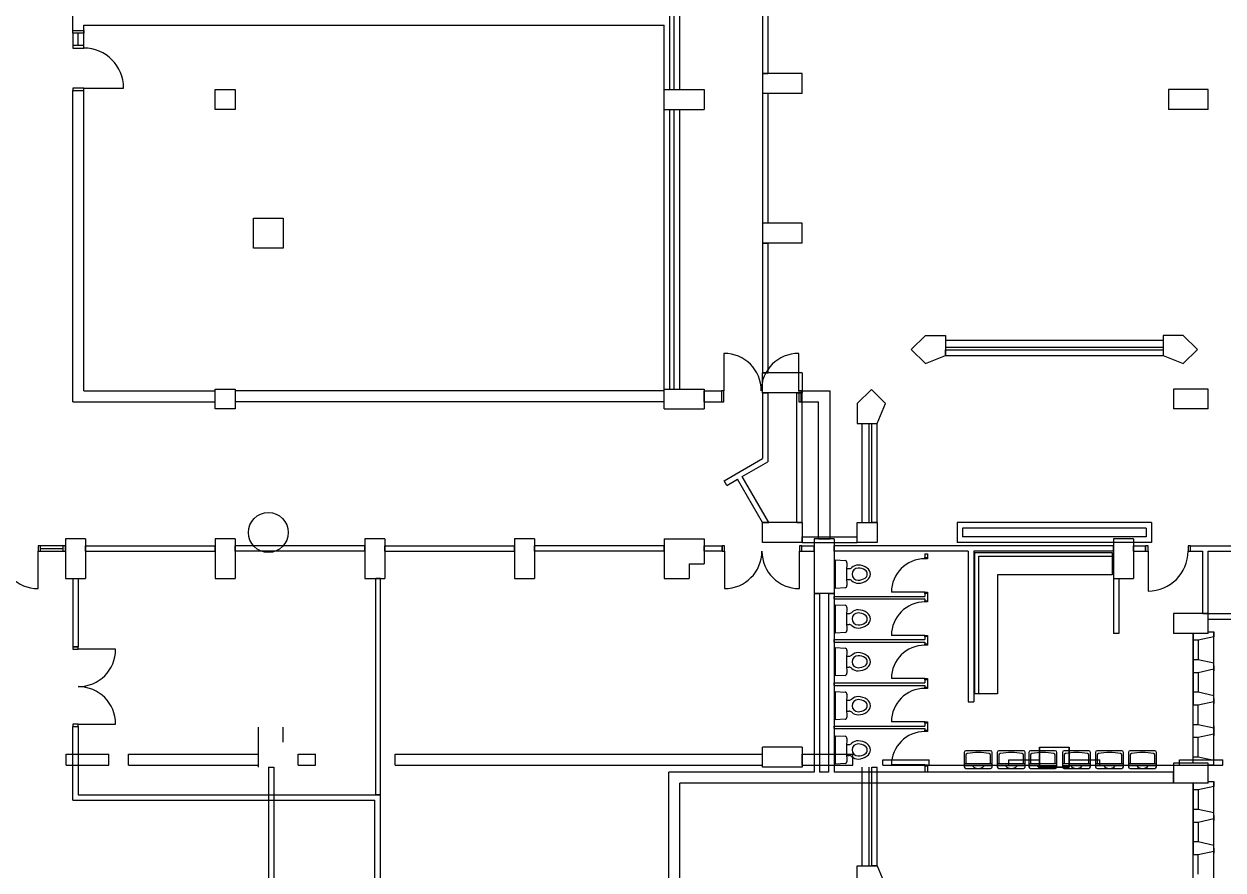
# Model space of a CAD drawing. Header units: millimetres. Extents: x -68315 to 81584, y -44830 to 67795.
# Drawn here: x 788 to 24815, y 4206 to 21162 of the extents above; entities that cross this region are included whole.
import ezdxf

# ---------------------------------------------------------------- set-up
doc = ezdxf.new("R2010")
doc.units = ezdxf.units.MM
for name, color, linetype in [('BRICK_WALLS_P4', 1, 'Continuous'), ('COLUMNS_P5', 5, 'Continuous'), ('DOORS_P2', 8, 'Continuous'), ('SANITARY_P1', 4, 'Continuous'), ('WINDOWS_P2', 4, 'Continuous')]:
    doc.layers.add(name, color=color, linetype=linetype)

msp = doc.modelspace()

# ---------------------------------------------------------------- linework, layer by layer
at = {"layer": 'BRICK_WALLS_P4', "linetype": 'Continuous'}
for p, q in [((1764.4, 21028), (1764.4, 28685.5)), ((13729.4, 19845.5), (13729.4, 25445.5)), ((13819.4, 19845.5), (13819.4, 25445.5)), ((13929.4, 19845.5), (13929.4, 25445.5)), ((15584.7, 22770.2), (15584.7, 20170.2)), ((15694.7, 22770.2), (15694.7, 20170.2)), ((1764.4, 21028), (1984.4, 21028)), ((1984.4, 21138), (13619.4, 21138)), ((1984.4, 21028), (1984.4, 21138)), ((13619.4, 19845.5), (13619.4, 21138)), ((15584.7, 20170.2), (15694.7, 20170.2)), ((1764.4, 13590.5), (1764.4, 19828)), ((1764.4, 19828), (1984.4, 19828)), ((1984.4, 13810.5), (1984.4, 19828)), ((13619.4, 19845.5), (13729.4, 19845.5)), ((13819.4, 19845.5), (13929.4, 19845.5)), ((15694.7, 19770.2), (15584.7, 19770.2)), ((15584.7, 19770.2), (15584.7, 17170.2)), ((15694.7, 19770.2), (15694.7, 17170.2)), ((13619.4, 13845.5), (13619.4, 19445.5)), ((13619.4, 19445.5), (13729.4, 19445.5)), ((13729.4, 13845.5), (13729.4, 19445.5)), ((13819.4, 13845.5), (13819.4, 19445.5)), ((13819.4, 19445.5), (13929.4, 19445.5)), ((13929.4, 13845.5), (13929.4, 19445.5)), ((15694.7, 17170.2), (15584.7, 17170.2)), ((15584.7, 16770.2), (15694.7, 16770.2)), ((15584.7, 16770.2), (15584.7, 14170.2)), ((15694.7, 16770.2), (15694.7, 14170.2)), ((19251.8, 14520.2), (19251.8, 14630.2)), ((19251.8, 14630.2), (23617.5, 14630.2)), ((19251.8, 14520.2), (23617.5, 14520.2)), ((23617.5, 14630.2), (23617.5, 14520.2)), ((15584.7, 14170.2), (15694.7, 14170.2)), ((1984.4, 13810.5), (4619.4, 13810.5)), ((13619.4, 13810.5), (5019.4, 13810.5)), ((13619.4, 13845.5), (13729.4, 13845.5)), ((13619.4, 13590.5), (13619.4, 13810.5)), ((13819.4, 13845.5), (13929.4, 13845.5)), ((14419.4, 13810.5), (14762.7, 13810.5)), ((14419.4, 13590.5), (14419.4, 13810.5)), ((14762.7, 13810.5), (14762.7, 13590.5)), ((15584.7, 13770.2), (15694.7, 13770.2)), ((15584.7, 13770.2), (15584.7, 12451.9)), ((15694.7, 13770.2), (15694.7, 12388.4)), ((16274.7, 13770.2), (16384.7, 13770.2)), ((16274.7, 11170.2), (16274.7, 13770.2)), ((16362.7, 13810.5), (16939.4, 13810.5)), ((16362.7, 13810.5), (16362.7, 13590.5)), ((16384.7, 11170.2), (16384.7, 13770.2)), ((16939.4, 10845.5), (16939.4, 13810.5)), ((1764.4, 13590.5), (4619.4, 13590.5)), ((13619.4, 13590.5), (5019.4, 13590.5)), ((14419.4, 13590.5), (14762.7, 13590.5)), ((16362.7, 13590.5), (16709.4, 13590.5)), ((16709.4, 10845.5), (16709.4, 13590.5)), ((17774.7, 11170.2), (17774.7, 13153.1)), ((17774.7, 13153.1), (17884.7, 13153.1)), ((17884.7, 11170.2), (17884.7, 13153.1)), ((14815.7, 12008), (15584.7, 12451.9)), ((15179.9, 12091.2), (15694.7, 12388.4)), ((14870.7, 11912.7), (15084.7, 12036.2)), ((15584.7, 11170.2), (15084.7, 12036.2)), ((15712.4, 11170.2), (15179.9, 12091.2)), ((14870.7, 11912.7), (14815.7, 12008)), ((15584.7, 11170.2), (15712.4, 11170.2)), ((16274.7, 11170.2), (16384.7, 11170.2)), ((17884.7, 11170.2), (17774.7, 11170.2)), ((23384.7, 11170.2), (19484.7, 11170.2)), ((19484.7, 11170.2), (19484.7, 10770.2)), ((19594.7, 11060.2), (19594.7, 10880.2)), ((23274.7, 11060.2), (19594.7, 11060.2)), ((23274.7, 11060.2), (23274.7, 10880.2)), ((23384.7, 11170.2), (23384.7, 10770.2)), ((16384.7, 10770.2), (16384.7, 10880.2)), ((16384.7, 10880.2), (17484.7, 10880.2)), ((16709.4, 10845.5), (16939.4, 10845.5)), ((17484.7, 10770.2), (17484.7, 10880.2)), ((23274.7, 10880.2), (19594.7, 10880.2)), ((2019.4, 10705.5), (4619.4, 10705.5)), ((2019.4, 10595.5), (2019.4, 10705.5)), ((2019.4, 10595.5), (4619.4, 10595.5)), ((4619.4, 10595.5), (4619.4, 10705.5)), ((7619.4, 10705.5), (5019.4, 10705.5)), ((5019.4, 10595.5), (5019.4, 10705.5)), ((7619.4, 10595.5), (5019.4, 10595.5)), ((7619.4, 10595.5), (7619.4, 10705.5)), ((8019.4, 10705.5), (10619.4, 10705.5)), ((8019.4, 10595.5), (8019.4, 10705.5)), ((8019.4, 10595.5), (10619.4, 10595.5)), ((10619.4, 10595.5), (10619.4, 10705.5)), ((13619.4, 10705.5), (11019.4, 10705.5)), ((11019.4, 10595.5), (11019.4, 10705.5)), ((13619.4, 10595.5), (11019.4, 10595.5)), ((13619.4, 10595.5), (13619.4, 10705.5)), ((14419.4, 10705.5), (14775.2, 10705.5)), ((14419.4, 10595.5), (14419.4, 10705.5)), ((14775.2, 10595.5), (14419.4, 10595.5)), ((14775.2, 10595.5), (14775.2, 10705.5)), ((16375.2, 10705.5), (16619.4, 10705.5)), ((16375.2, 10595.5), (16375.2, 10705.5)), ((16375.2, 10595.5), (16619.4, 10595.5)), ((16384.7, 10770.2), (17484.7, 10770.2)), ((16619.4, 10595.5), (16619.4, 10705.5)), ((22619.4, 10705.5), (17019.4, 10705.5)), ((17019.4, 10595.5), (17019.4, 10705.5)), ((19709.4, 10595.5), (17019.4, 10595.5)), ((23384.7, 10770.2), (19484.7, 10770.2)), ((19709.4, 10595.5), (19709.4, 7574.9)), ((19819.4, 10595.5), (19819.4, 7574.9)), ((22619.4, 10595.5), (19819.4, 10595.5)), ((22619.4, 10595.5), (22619.4, 10705.5)), ((23019.4, 10705.5), (23264.4, 10705.5)), ((23019.4, 10595.5), (23019.4, 10705.5)), ((23019.4, 10595.5), (23264.4, 10595.5)), ((23264.4, 10595.5), (23264.4, 10705.5)), ((24164.4, 10705.5), (25619.4, 10705.5)), ((24164.4, 10595.5), (24164.4, 10705.5)), ((24164.4, 10595.5), (24409.4, 10595.5)), ((24409.4, 9345.5), (24409.4, 10595.5)), ((24519.4, 10595.5), (25619.4, 10595.5)), ((24519.4, 9235.5), (24519.4, 10595.5)), ((18839.7, 10540.5), (18839.7, 10468.5)), ((18839.7, 10540.5), (18889.7, 10540.5)), ((18839.7, 10468.5), (18889.7, 10468.5)), ((18889.7, 10540.5), (18889.7, 10468.5)), ((1764.4, 10045.5), (1764.4, 8680.5)), ((1764.4, 10045.5), (1874.4, 10045.5)), ((1874.4, 10045.5), (1874.4, 8680.5)), ((7839.4, 5715.5), (7839.4, 10045.5)), ((7929.4, 10045.5), (7839.4, 10045.5)), ((7929.4, 5715.5), (7929.4, 10045.5)), ((22619.4, 10045.5), (22619.4, 8945.5)), ((22619.4, 10045.5), (22729.4, 10045.5)), ((22729.4, 10045.5), (22729.4, 8945.5)), ((16619.4, 9745.5), (16619.4, 6165.5)), ((16619.4, 9745.5), (16729.4, 9745.5)), ((16729.4, 9745.5), (16729.4, 6165.5)), ((16909.4, 9745.5), (16909.4, 6165.5)), ((16909.4, 9745.5), (17019.4, 9745.5)), ((17019.4, 9745.5), (17019.4, 6165.5)), ((17019.4, 9638.4), (17019.4, 9688.4)), ((17019.4, 9688.4), (18839.7, 9688.4)), ((17019.4, 9638.4), (18839.7, 9638.4)), ((18839.7, 9748.5), (18839.7, 9688.4)), ((18889.7, 9748.5), (18839.7, 9748.5)), ((18839.7, 9748.5), (18839.7, 9688.4)), ((18839.7, 9638.4), (18839.7, 9602.8)), ((18889.7, 9748.5), (18889.7, 9602.8)), ((18889.7, 9748.5), (18889.7, 9638.4)), ((18839.7, 9602.8), (18889.7, 9602.8)), ((24409.4, 9345.5), (25719.4, 9345.5)), ((24519.4, 9235.5), (25719.4, 9235.5)), ((22729.4, 8945.5), (22619.4, 8945.5)), ((1764.4, 8680.5), (1874.4, 8680.5)), ((17019.4, 8772.7), (17019.4, 8822.7)), ((17019.4, 8822.7), (18839.7, 8822.7)), ((17019.4, 8772.7), (18839.7, 8772.7)), ((18839.7, 8882.8), (18839.7, 8822.7)), ((18889.7, 8882.8), (18839.7, 8882.8)), ((18839.7, 8882.8), (18839.7, 8822.7)), ((18839.7, 8772.7), (18839.7, 8737.2)), ((18839.7, 8737.2), (18889.7, 8737.2)), ((18889.7, 8882.8), (18889.7, 8737.2)), ((18889.7, 8882.8), (18889.7, 8772.7)), ((17019.4, 7907), (17019.4, 7957)), ((17019.4, 7957), (18839.7, 7957)), ((18839.7, 8017.2), (18839.7, 7957)), ((18839.7, 8017.2), (18839.7, 7957)), ((18889.7, 8017.2), (18839.7, 8017.2)), ((18889.7, 8017.2), (18889.7, 7871.5)), ((18889.7, 8017.2), (18889.7, 7907)), ((17019.4, 7907), (18839.7, 7907)), ((18839.7, 7907), (18839.7, 7871.5)), ((18839.7, 7871.5), (18889.7, 7871.5)), ((19709.4, 7574.9), (19819.4, 7574.9)), ((1764.4, 7080.5), (1874.4, 7080.5)), ((1764.4, 5605.5), (1764.4, 7080.5)), ((1874.4, 7080.5), (1874.4, 5715.5)), ((17019.4, 7091.3), (18839.7, 7091.3)), ((17019.4, 7041.3), (17019.4, 7091.3)), ((17019.4, 7041.3), (18839.7, 7041.3)), ((18839.7, 7151.5), (18839.7, 7091.3)), ((18889.7, 7151.5), (18839.7, 7151.5)), ((18839.7, 7151.5), (18839.7, 7091.3)), ((18839.7, 7041.3), (18839.7, 7005.8)), ((18839.7, 7005.8), (18889.7, 7005.8)), ((18889.7, 7151.5), (18889.7, 7005.8)), ((18889.7, 7151.5), (18889.7, 7041.3)), ((1634.7, 6305.2), (1634.7, 6525.2)), ((1634.7, 6525.2), (2484.7, 6525.2)), ((2484.7, 6305.2), (2484.7, 6525.2)), ((2884.7, 6305.2), (2884.7, 6525.2)), ((2884.7, 6525.2), (5484.7, 6525.2)), ((5484.7, 6305.2), (5484.7, 6525.2)), ((6284.7, 6305.2), (6284.7, 6525.2)), ((6284.7, 6525.2), (6628, 6525.2)), ((6628, 6305.2), (6628, 6525.2)), ((8228, 6305.2), (8228, 6525.2)), ((8228, 6525.2), (15584.7, 6525.2)), ((15584.7, 6305.2), (15584.7, 6525.2)), ((16384.7, 6305.2), (16384.7, 6525.2)), ((16384.7, 6525.2), (17398.9, 6525.2)), ((17398.9, 6305.2), (17398.9, 6525.2)), ((1634.7, 6305.2), (2484.7, 6305.2)), ((2884.7, 6305.2), (5484.7, 6305.2)), ((5684.7, 6270.2), (5794.7, 6270.2)), ((5684.7, 6270.2), (5684.7, 670.2)), ((5794.7, 6270.2), (5794.7, 670.2)), ((6284.7, 6305.2), (6628, 6305.2)), ((8228, 6305.2), (15584.7, 6305.2)), ((16384.7, 6305.2), (17398.9, 6305.2)), ((17774.7, 4287.4), (17774.7, 6270.2)), ((17774.7, 6270.2), (17884.7, 6270.2)), ((17884.7, 4287.4), (17884.7, 6270.2)), ((17998.9, 6305.2), (17998.9, 6415.2)), ((17998.9, 6415.2), (18923.3, 6415.2)), ((17998.9, 6305.2), (18923.3, 6305.2)), ((18889.7, 6285.8), (18839.7, 6285.8)), ((18839.7, 6285.8), (18839.7, 6165.5)), ((18839.7, 6285.8), (18839.7, 6225.7)), ((18889.7, 6285.8), (18889.7, 6175.7)), ((18889.7, 6285.8), (18889.7, 6165.5)), ((18923.3, 6305.2), (18923.3, 6415.2)), ((18923.3, 6305.2), (20523.3, 6305.2)), ((20523.3, 6305.2), (20523.3, 6415.2)), ((20523.3, 6415.2), (21134.7, 6415.2)), ((20523.3, 6305.2), (21134.7, 6305.2)), ((21134.7, 6305.2), (21134.7, 6415.2)), ((21734.7, 6305.2), (21734.7, 6415.2)), ((21734.7, 6415.2), (22346, 6415.2)), ((21734.7, 6305.2), (22346, 6305.2)), ((22346, 6305.2), (22346, 6415.2)), ((22346, 6305.2), (23946, 6305.2)), ((23946, 6305.2), (23946, 6415.2)), ((23946, 6415.2), (24810.6, 6415.2)), ((23946, 6305.2), (24810.6, 6305.2)), ((24810.6, 6305.2), (24810.6, 6415.2)), ((13709.4, 3895.5), (13709.4, 6165.5)), ((16619.4, 6165.5), (13709.4, 6165.5)), ((16909.4, 6165.5), (16729.4, 6165.5)), ((23819.4, 6165.5), (17019.4, 6165.5)), ((18889.7, 6165.5), (18839.7, 6165.5)), ((23819.4, 5945.5), (23819.4, 6165.5)), ((13929.4, 3785.5), (13929.4, 5945.5)), ((23819.4, 5945.5), (13929.4, 5945.5)), ((1764.4, 5605.5), (7819.4, 5605.5)), ((1874.4, 5715.5), (7929.4, 5715.5)), ((7819.4, 4005.5), (7819.4, 5605.5)), ((7929.4, 5715.5), (7839.4, 5715.5)), ((7929.4, 3895.5), (7929.4, 5715.5)), ((17884.7, 4287.4), (17774.7, 4287.4))]:
    msp.add_line(p, q, dxfattribs=at)
at = {"layer": 'COLUMNS_P5', "linetype": 'Continuous'}
for p, q in [((15584.7, 20170.2), (15584.7, 19770.2)), ((16384.7, 20170.2), (15584.7, 20170.2)), ((16384.7, 19770.2), (16384.7, 20170.2)), ((13619.4, 19845.5), (14419.4, 19845.5)), ((13619.4, 19445.5), (13619.4, 19845.5)), ((14419.4, 19845.5), (14419.4, 19445.5)), ((16384.7, 19770.2), (15584.7, 19770.2)), ((23719.4, 19845.5), (23719.4, 19445.5)), ((24519.4, 19845.5), (23719.4, 19845.5)), ((24519.4, 19445.5), (24519.4, 19845.5)), ((13619.4, 19445.5), (14419.4, 19445.5)), ((24519.4, 19445.5), (23719.4, 19445.5)), ((16384.7, 17170.2), (15584.7, 17170.2)), ((15584.7, 17170.2), (15584.7, 16770.2)), ((16384.7, 16770.2), (16384.7, 17170.2)), ((16384.7, 16770.2), (15584.7, 16770.2)), ((18851.8, 14920.2), (18569, 14637.4)), ((18851.8, 14920.2), (19251.8, 14920.2)), ((19251.8, 14920.2), (19251.8, 14520.2)), ((23617.5, 14920.2), (23617.5, 14520.2)), ((24017.5, 14920.2), (23617.5, 14920.2)), ((24017.5, 14920.2), (24300.4, 14637.4)), ((23617.5, 14820.2), (19251.8, 14820.2)), ((23617.5, 14680.2), (19251.8, 14680.2)), ((18569, 14637.4), (18851.8, 14354.5)), ((18851.8, 14354.5), (19251.8, 14520.2)), ((23617.5, 14520.2), (24017.5, 14354.5)), ((24300.4, 14637.4), (24017.5, 14354.5)), ((15584.7, 13770.2), (15584.7, 14170.2)), ((16384.7, 14170.2), (15584.7, 14170.2)), ((16384.7, 14170.2), (16384.7, 13770.2)), ((13619.4, 13445.5), (13619.4, 13845.5)), ((13619.4, 13845.5), (14419.4, 13845.5)), ((14419.4, 13845.5), (14419.4, 13445.5)), ((16384.7, 13770.2), (15584.7, 13770.2)), ((17484.7, 13553.1), (17767.5, 13835.9)), ((17767.5, 13835.9), (18050.4, 13553.1)), ((23819.4, 13845.5), (23819.4, 13445.5)), ((24519.4, 13845.5), (23819.4, 13845.5)), ((24519.4, 13445.5), (24519.4, 13845.5)), ((17484.7, 13553.1), (17484.7, 13153.1)), ((17884.7, 13153.1), (18050.4, 13553.1)), ((13619.4, 13445.5), (14419.4, 13445.5)), ((24519.4, 13445.5), (23819.4, 13445.5)), ((17484.7, 13153.1), (17884.7, 13153.1)), ((17584.7, 11170.2), (17584.7, 13153.1)), ((17724.7, 11170.2), (17724.7, 13153.1)), ((15584.7, 10770.2), (15584.7, 11170.2)), ((16384.7, 11170.2), (15584.7, 11170.2)), ((16384.7, 11170.2), (16384.7, 10770.2)), ((2019.4, 10845.5), (1619.4, 10845.5)), ((1619.4, 10845.5), (1619.4, 10045.5)), ((2019.4, 10845.5), (2019.4, 10045.5)), ((5019.4, 10845.5), (4619.4, 10845.5)), ((4619.4, 10845.5), (4619.4, 10045.5)), ((5019.4, 10845.5), (5019.4, 10045.5)), ((8019.4, 10845.5), (7619.4, 10845.5)), ((7619.4, 10845.5), (7619.4, 10045.5)), ((8019.4, 10845.5), (8019.4, 10045.5)), ((11019.4, 10845.5), (10619.4, 10845.5)), ((10619.4, 10845.5), (10619.4, 10045.5)), ((11019.4, 10845.5), (11019.4, 10045.5)), ((13619.4, 10845.5), (14419.4, 10845.5)), ((13619.4, 10845.5), (13619.4, 10045.5)), ((14419.4, 10845.5), (14419.4, 10345.5)), ((16619.4, 10845.5), (16619.4, 9745.5)), ((17019.4, 10845.5), (16619.4, 10845.5)), ((17019.4, 10845.5), (17019.4, 9745.5)), ((22619.4, 10845.5), (22619.4, 10045.5)), ((23019.4, 10845.5), (22619.4, 10845.5)), ((23019.4, 10845.5), (23019.4, 10045.5)), ((16384.7, 10770.2), (15584.7, 10770.2)), ((14119.4, 10345.5), (14419.4, 10345.5)), ((14119.4, 10345.5), (14119.4, 10045.5)), ((1619.4, 10045.5), (2019.4, 10045.5)), ((4619.4, 10045.5), (5019.4, 10045.5)), ((7619.4, 10045.5), (8019.4, 10045.5)), ((10619.4, 10045.5), (11019.4, 10045.5)), ((13619.4, 10045.5), (14119.4, 10045.5)), ((22619.4, 10045.5), (23019.4, 10045.5)), ((17019.4, 9745.5), (16619.4, 9745.5)), ((23819.4, 9345.5), (23819.4, 8945.5)), ((24519.4, 9345.5), (23819.4, 9345.5)), ((24519.4, 8945.5), (24519.4, 9345.5)), ((24519.4, 8945.5), (23819.4, 8945.5)), ((5484.7, 6270.2), (5484.7, 7070.2)), ((5984.7, 6770.2), (5984.7, 7070.2)), ((16384.7, 6670.2), (15584.7, 6670.2)), ((15584.7, 6270.2), (15584.7, 6670.2)), ((16384.7, 6670.2), (16384.7, 6270.2)), ((21134.7, 6670.2), (21734.7, 6670.2)), ((21134.7, 6670.2), (21134.7, 6270.2)), ((21734.7, 6270.2), (21734.7, 6670.2)), ((16384.7, 6270.2), (15584.7, 6270.2)), ((17584.7, 4287.4), (17584.7, 6270.2)), ((17724.7, 4287.4), (17724.7, 6270.2)), ((21134.7, 6270.2), (21734.7, 6270.2)), ((24519.4, 6345.5), (23819.4, 6345.5)), ((23819.4, 6345.5), (23819.4, 5945.5)), ((24519.4, 5945.5), (24519.4, 6345.5)), ((24519.4, 5945.5), (23819.4, 5945.5)), ((17484.7, 3887.4), (17484.7, 4287.4)), ((17484.7, 4287.4), (17884.7, 4287.4)), ((17884.7, 4287.4), (18050.4, 3887.4))]:
    msp.add_line(p, q, dxfattribs=at)
for points in [[(5019.4, 19445.5), (4619.4, 19445.5), (4619.4, 19845.5), (5019.4, 19845.5), (5019.4, 19445.5)], [(5984.7, 16670.2), (5384.7, 16670.2), (5384.7, 17270.2), (5984.7, 17270.2), (5984.7, 16670.2)], [(5019.4, 13445.5), (4619.4, 13445.5), (4619.4, 13845.5), (5019.4, 13845.5), (5019.4, 13445.5)], [(17484.7, 11170.2), (17884.7, 11170.2), (17884.7, 10770.2), (17484.7, 10770.2), (17484.7, 11170.2)], [(21734.7, 6270.2), (21134.7, 6270.2), (21134.7, 6670.2), (21734.7, 6670.2), (21734.7, 6270.2)]]:
    msp.add_lwpolyline(points, dxfattribs=at)
msp.add_circle((5684.7, 10970.2), 400, dxfattribs=at)
at = {"layer": 'DOORS_P2', "linetype": 'Continuous'}
for p, q in [((1984.4, 20978), (1764.4, 20978)), ((1764.4, 20978), (1764.4, 20728)), ((1874.4, 20728), (1874.4, 20978)), ((1984.4, 20728), (1984.4, 21028)), ((1984.4, 19878), (2784.4, 19878)), ((14812.7, 14560.5), (14812.7, 13810.5)), ((16312.7, 13810.5), (16312.7, 14560.5)), ((1069.4, 9845.5), (1069.4, 10595.5)), ((1119.4, 10650.5), (1569.4, 10650.5)), ((1569.4, 10705.5), (1569.4, 10595.5)), ((14825.2, 10595.5), (14825.2, 9845.5)), ((16325.2, 9845.5), (16325.2, 10595.5)), ((23314.4, 10595.5), (23314.4, 9795.5)), ((18839.7, 9773.5), (18169.7, 9773.5)), ((18839.7, 8907.8), (18169.7, 8907.8)), ((2624.4, 8630.5), (1874.4, 8630.5)), ((18839.7, 8042.2), (18169.7, 8042.2)), ((1874.4, 7130.5), (2624.4, 7130.5)), ((18839.7, 7176.5), (18169.7, 7176.5)), ((18839.7, 6310.8), (18169.7, 6310.8))]:
    msp.add_line(p, q, dxfattribs=at)
for points in [[(1764.4, 20978), (1764.4, 21028), (1984.4, 21028), (1984.4, 20978)], [(1984.4, 20678), (1984.4, 20728), (1764.4, 20728), (1764.4, 20678), (1984.4, 20678)], [(1984.4, 19828), (1984.4, 19878), (1764.4, 19878), (1764.4, 19828), (1984.4, 19828)], [(14762.7, 13810.5), (14762.7, 13590.5), (14812.7, 13590.5), (14812.7, 13810.5), (14762.7, 13810.5)], [(16312.7, 13810.5), (16312.7, 13590.5), (16362.7, 13590.5), (16362.7, 13810.5), (16312.7, 13810.5)], [(1119.4, 10595.5), (1119.4, 10705.5), (1069.4, 10705.5), (1069.4, 10595.5), (1119.4, 10595.5)], [(1119.4, 10595.5), (1619.4, 10595.5), (1619.4, 10705.5), (1119.4, 10705.5)], [(14825.2, 10595.5), (14825.2, 10705.5), (14775.2, 10705.5), (14775.2, 10595.5), (14825.2, 10595.5)], [(16375.2, 10595.5), (16375.2, 10705.5), (16325.2, 10705.5), (16325.2, 10595.5), (16375.2, 10595.5)], [(23264.4, 10595.5), (23314.4, 10595.5), (23314.4, 10705.5), (23264.4, 10705.5), (23264.4, 10595.5)], [(24114.4, 10595.5), (24164.4, 10595.5), (24164.4, 10705.5), (24114.4, 10705.5), (24114.4, 10595.5)], [(18839.7, 10468.5), (18889.7, 10468.5), (18889.7, 10443.5), (18839.7, 10443.5), (18839.7, 10468.5)], [(18839.7, 9773.5), (18889.7, 9773.5), (18889.7, 9748.5), (18839.7, 9748.5), (18839.7, 9773.5)], [(18839.7, 9602.8), (18889.7, 9602.8), (18889.7, 9577.8), (18839.7, 9577.8), (18839.7, 9602.8)], [(18839.7, 8907.8), (18889.7, 8907.8), (18889.7, 8882.8), (18839.7, 8882.8), (18839.7, 8907.8)], [(1874.4, 8680.5), (1764.4, 8680.5), (1764.4, 8630.5), (1874.4, 8630.5), (1874.4, 8680.5)], [(18839.7, 8737.2), (18889.7, 8737.2), (18889.7, 8712.2), (18839.7, 8712.2), (18839.7, 8737.2)], [(18839.7, 8042.2), (18889.7, 8042.2), (18889.7, 8017.2), (18839.7, 8017.2), (18839.7, 8042.2)], [(18839.7, 7871.5), (18889.7, 7871.5), (18889.7, 7846.5), (18839.7, 7846.5), (18839.7, 7871.5)], [(1874.4, 7130.5), (1764.4, 7130.5), (1764.4, 7080.5), (1874.4, 7080.5), (1874.4, 7130.5)], [(18839.7, 7176.5), (18889.7, 7176.5), (18889.7, 7151.5), (18839.7, 7151.5), (18839.7, 7176.5)], [(18839.7, 7005.8), (18889.7, 7005.8), (18889.7, 6980.8), (18839.7, 6980.8), (18839.7, 7005.8)], [(18839.7, 6310.8), (18889.7, 6310.8), (18889.7, 6285.8), (18839.7, 6285.8), (18839.7, 6310.8)]]:
    msp.add_lwpolyline(points, dxfattribs=at)
for centre, radius, start, end in [((1984.4, 19878), 800, 0, 90), ((14812.7, 13810.5), 750, 0, 90), ((16312.7, 13810.5), 750, 90, 180), ((1069.4, 10595.5), 750, 180, 270), ((14825.2, 10595.5), 750, 270, 0), ((16325.2, 10595.5), 750, 180, 270), ((23314.4, 10595.5), 800, 270, 0), ((18839.7, 9773.5), 670, 90, 180), ((18839.7, 8907.8), 670, 90, 180), ((18839.7, 8042.2), 670, 90, 180), ((1874.4, 8630.5), 750, 270, 0), ((1874.4, 7130.5), 750, 0, 90), ((18839.7, 7176.5), 670, 90, 180), ((18839.7, 6310.8), 670, 90, 180)]:
    msp.add_arc(centre, radius, start, end, dxfattribs=at)
at = {"layer": 'SANITARY_P1', "linetype": 'Continuous'}
for p, q in [((17047.6, 10420.5), (17241.1, 10408.1)), ((17270.1, 10245.5), (17321, 10245.5)), ((17270.1, 10025.5), (17321, 10025.5)), ((17047.6, 9523.1), (17241.1, 9510.7)), ((17270.1, 9348.1), (17321, 9348.1)), ((17270.1, 9128.1), (17321, 9128.1)), ((17047.6, 8664.7), (17241.1, 8652.3)), ((17270.1, 8489.7), (17321, 8489.7)), ((17270.1, 8269.7), (17321, 8269.7)), ((17047.6, 7784), (17241.1, 7771.7)), ((17270.1, 7609), (17321, 7609)), ((17270.1, 7389), (17321, 7389)), ((17047.6, 6897.8), (17241.1, 6885.4)), ((17270.1, 6722.8), (17321, 6722.8)), ((17270.1, 6502.8), (17321, 6502.8)), ((19630.4, 6562.5), (19630.4, 6275)), ((20157.4, 6595.4), (19663.3, 6595.4)), ((19663.3, 6509.2), (19663.3, 6340.9)), ((20157.4, 6340.9), (20157.4, 6509.2)), ((20190.4, 6275), (20190.4, 6562.5)), ((20291.7, 6562.5), (20291.7, 6275)), ((20818.7, 6595.4), (20324.6, 6595.4)), ((20324.6, 6509.2), (20324.6, 6340.9)), ((20818.7, 6340.9), (20818.7, 6509.2)), ((20851.7, 6275), (20851.7, 6562.5)), ((20925.4, 6562.5), (20925.4, 6275)), ((21452.5, 6595.4), (20958.3, 6595.4)), ((20958.3, 6509.2), (20958.3, 6340.9)), ((21452.5, 6340.9), (21452.5, 6509.2)), ((21485.4, 6275), (21485.4, 6562.5)), ((21598.5, 6562.5), (21598.5, 6275)), ((22125.6, 6595.4), (21631.4, 6595.4)), ((21631.4, 6509.2), (21631.4, 6340.9)), ((22125.6, 6340.9), (22125.6, 6509.2)), ((22158.5, 6275), (22158.5, 6562.5)), ((22259.8, 6562.5), (22259.8, 6275)), ((22786.8, 6595.4), (22292.7, 6595.4)), ((22292.7, 6509.2), (22292.7, 6340.9)), ((22786.8, 6340.9), (22786.8, 6509.2)), ((22819.8, 6275), (22819.8, 6562.5)), ((22921.1, 6562.5), (22921.1, 6275)), ((23448.1, 6595.4), (22954, 6595.4)), ((22954, 6509.2), (22954, 6340.9)), ((23448.1, 6340.9), (23448.1, 6509.2)), ((23481.1, 6275), (23481.1, 6562.5)), ((19630.4, 6340.9), (20190.4, 6340.9)), ((20190.4, 6291.5), (19630.4, 6291.5)), ((20291.7, 6340.9), (20851.7, 6340.9)), ((20851.7, 6291.5), (20291.7, 6291.5)), ((20925.4, 6340.9), (21485.4, 6340.9)), ((21485.4, 6291.5), (20925.4, 6291.5)), ((21598.5, 6340.9), (22158.5, 6340.9)), ((22158.5, 6291.5), (21598.5, 6291.5)), ((22259.8, 6340.9), (22819.8, 6340.9)), ((22819.8, 6291.5), (22259.8, 6291.5)), ((22921.1, 6340.9), (23481.1, 6340.9)), ((23481.1, 6291.5), (22921.1, 6291.5)), ((19663.3, 6242.1), (20157.4, 6242.1)), ((20324.6, 6242.1), (20818.7, 6242.1)), ((20958.3, 6242.1), (21452.5, 6242.1)), ((21631.4, 6242.1), (22125.6, 6242.1)), ((22292.7, 6242.1), (22786.8, 6242.1)), ((22954, 6242.1), (23448.1, 6242.1))]:
    msp.add_line(p, q, dxfattribs=at)
for points in [[(17241.1, 9862.8), (17047.6, 9850.5), (17047.6, 10420.5)], [(19844.4, 7739.9), (19844.4, 10570.5), (22594.4, 10570.5), (22594.4, 10120.5), (20294.4, 10120.5), (20294.4, 7739.9), (19844.4, 7739.9)], [(19919.4, 7739.9), (19919.4, 10495.5), (22594.4, 10495.5)], [(17241.1, 8965.4), (17047.6, 8953.1), (17047.6, 9523.1)], [(17241.1, 8107), (17047.6, 8094.7), (17047.6, 8664.7)], [(17241.1, 7226.4), (17047.6, 7214), (17047.6, 7784)], [(17241.1, 6340.1), (17047.6, 6327.8), (17047.6, 6897.8)]]:
    msp.add_lwpolyline(points, dxfattribs=at)
for centre, radius, start, end in [((17238.5, 10368.2), 40, 354.61371, 86.34689), ((19705.1, 10135.5), 2437.5, 174.60978, 185.3901), ((17321, 10325.5), 80, 270, 313.62869), ((17502.1, 10135.5), 182.5, 90, 133.63028), ((17502.1, 10135.5), 121, 90, 270), ((17502.1, 10008.8), 309.2, 53.37333, 90), ((17502.1, 9998.7), 257.7, 56.6706, 90), ((17592, 10135.5), 94.1, 0, 56.67197), ((17592, 10135.5), 94.1, 303.32966, 0), ((17596.2, 10135.5), 151.3, 0, 53.37283), ((17596.2, 10135.5), 151.3, 306.62717, 0), ((17238.5, 9902.7), 40, 273.65356, 5.39325), ((17321, 9945.5), 80, 46.37131, 90), ((17502.1, 10135.5), 182.5, 226.36972, 270), ((17502.1, 10272.2), 257.7, 270, 303.3294), ((17502.1, 10262.1), 309.2, 270, 306.62667), ((17238.5, 9470.8), 40, 354.61371, 86.34689), ((19705.1, 9238.1), 2437.5, 174.60978, 185.3901), ((17502.1, 9238.1), 182.5, 90, 133.63028), ((17502.1, 9111.4), 309.2, 53.37333, 90), ((17321, 9428.1), 80, 270, 313.62869), ((17502.1, 9238.1), 121, 90, 270), ((17502.1, 9101.3), 257.7, 56.6706, 90), ((17502.1, 9374.8), 257.7, 270, 303.3294), ((17592, 9238.1), 94.1, 0, 56.67197), ((17592, 9238.1), 94.1, 303.32966, 0), ((17596.2, 9238.1), 151.3, 0, 53.37283), ((17596.2, 9238.1), 151.3, 306.62717, 0), ((17238.5, 9005.3), 40, 273.65356, 5.39325), ((17321, 9048.1), 80, 46.37131, 90), ((17502.1, 9238.1), 182.5, 226.36972, 270), ((17502.1, 9364.7), 309.2, 270, 306.62667), ((17238.5, 8612.4), 40, 354.60675, 86.34644), ((19705.1, 8379.7), 2437.5, 174.6099, 185.39022), ((17321, 8569.7), 80, 270, 313.62869), ((17502.1, 8379.7), 182.5, 90, 133.63028), ((17502.1, 8379.7), 121, 90, 270), ((17502.1, 8253), 309.2, 53.37333, 90), ((17502.1, 8243), 257.7, 56.6706, 90), ((17592, 8379.7), 94.1, 0, 56.67034), ((17596.2, 8379.7), 151.3, 0, 53.37283), ((17321, 8189.7), 80, 46.37131, 90), ((17502.1, 8379.7), 182.5, 226.36972, 270), ((17502.1, 8516.4), 257.7, 270, 303.3294), ((17502.1, 8506.4), 309.2, 270, 306.62667), ((17592, 8379.7), 94.1, 303.32803, 0), ((17596.2, 8379.7), 151.3, 306.62606, 0), ((17238.5, 8147), 40, 273.65311, 5.38629), ((17238.5, 7731.7), 40, 354.61371, 86.34689), ((19705.1, 7499), 2437.5, 174.60978, 185.3901), ((17321, 7689), 80, 270, 313.62869), ((17502.1, 7499), 182.5, 90, 133.63028), ((17502.1, 7499), 121, 90, 270), ((17502.1, 7372.3), 309.2, 53.37333, 90), ((17502.1, 7362.3), 257.7, 56.6706, 90), ((17592, 7499), 94.1, 0, 56.67197), ((17592, 7499), 94.1, 303.32966, 0), ((17596.2, 7499), 151.3, 0, 53.37283), ((17596.2, 7499), 151.3, 306.62717, 0), ((17238.5, 7266.3), 40, 273.65356, 5.39325), ((17321, 7309), 80, 46.37131, 90), ((17502.1, 7499), 182.5, 226.36972, 270), ((17502.1, 7635.7), 257.7, 270, 303.3294), ((17502.1, 7625.7), 309.2, 270, 306.62667), ((17238.5, 6845.5), 40, 354.60675, 86.34644), ((19705.1, 6612.8), 2437.5, 174.6099, 185.39022), ((17321, 6802.8), 80, 270, 313.62869), ((17502.1, 6612.8), 182.5, 90, 133.63028), ((17502.1, 6612.8), 121, 90, 270), ((17502.1, 6486.1), 309.2, 53.37333, 90), ((17502.1, 6476), 257.7, 56.6706, 90), ((17596.2, 6612.8), 151.3, 0, 53.37283), ((17321, 6422.8), 80, 46.37252, 90), ((17502.1, 6749.5), 257.7, 270, 303.3291), ((17502.1, 6739.4), 309.2, 270, 306.62694), ((17592, 6612.8), 94.1, 0, 56.67034), ((17592, 6612.8), 94.1, 303.32721, 0), ((17596.2, 6612.8), 151.3, 306.62606, 0), ((19663.3, 6562.5), 32.9, 90, 180), ((19696.3, 6509.2), 32.9, 100.8411, 180), ((19910.4, 5391.2), 1171.3, 79.15818, 100.84194), ((20124.5, 6509.2), 32.9, 0, 79.1589), ((20157.4, 6562.5), 32.9, 0, 90), ((20324.6, 6562.5), 32.9, 90, 180), ((20357.5, 6509.2), 32.9, 100.8411, 180), ((20571.7, 5391.2), 1171.3, 79.15818, 100.84194), ((20785.8, 6509.2), 32.9, 0, 79.1589), ((20818.7, 6562.5), 32.9, 0, 90), ((20958.3, 6562.5), 32.9, 90, 180), ((20991.3, 6509.2), 32.9, 100.8411, 180), ((21205.4, 5391.2), 1171.3, 79.15818, 100.84194), ((21419.5, 6509.2), 32.9, 0, 79.1589), ((21452.5, 6562.5), 32.9, 0, 90), ((21631.4, 6562.5), 32.9, 90, 180), ((21664.4, 6509.2), 32.9, 100.8411, 180), ((21878.5, 5391.2), 1171.3, 79.15818, 100.84194), ((22092.6, 6509.2), 32.9, 0, 79.1589), ((22125.6, 6562.5), 32.9, 0, 90), ((22292.7, 6562.5), 32.9, 90, 180), ((22325.7, 6509.2), 32.9, 100.8411, 180), ((22539.8, 5391.2), 1171.3, 79.15818, 100.84199), ((22753.9, 6509.2), 32.9, 0, 79.1589), ((22786.8, 6562.5), 32.9, 0, 90), ((22954, 6562.5), 32.9, 90, 180), ((22987, 6509.2), 32.9, 100.8411, 180), ((23201.1, 5391.2), 1171.3, 79.15818, 100.84194), ((23415.2, 6509.2), 32.9, 0, 79.1589), ((23448.1, 6562.5), 32.9, 0, 90), ((17238.5, 6380), 40, 273.65311, 5.38629), ((17502.1, 6612.8), 182.5, 226.36972, 270), ((19663.3, 6275), 32.9, 180, 270), ((19910.4, 6401.3), 159.2, 223.6033, 316.3967), ((20157.4, 6275), 32.9, 270, 0), ((20324.6, 6275), 32.9, 180, 270), ((20571.7, 6401.3), 159.2, 223.6033, 316.3967), ((20818.7, 6275), 32.9, 270, 0), ((20958.3, 6275), 32.9, 180, 270), ((21205.4, 6401.3), 159.2, 223.6033, 316.3967), ((21452.5, 6275), 32.9, 270, 0), ((21631.4, 6275), 32.9, 180, 270), ((21878.5, 6401.3), 159.2, 223.60361, 316.3967), ((22125.6, 6275), 32.9, 270, 0), ((22292.7, 6275), 32.9, 180, 270), ((22539.8, 6401.3), 159.2, 223.6033, 316.3967), ((22786.8, 6275), 32.9, 270, 0), ((22954, 6275), 32.9, 180, 270), ((23201.1, 6401.3), 159.2, 223.60361, 316.3967), ((23448.1, 6275), 32.9, 270, 0)]:
    msp.add_arc(centre, radius, start, end, dxfattribs=at)
at = {"layer": 'WINDOWS_P2', "linetype": 'Continuous'}
for p, q in [((24219.4, 8945.5), (24219.4, 7645.5)), ((24219.4, 7645.5), (24219.4, 8945.5)), ((24219.4, 8945.5), (24219.4, 8816.8)), ((24519.4, 8976.8), (24629.4, 8976.8)), ((24629.4, 6405.8), (24629.4, 8976.8)), ((24629.4, 8976.8), (24629.4, 8876.8)), ((24219.4, 8816.8), (24319.4, 8816.8)), ((24319.4, 8816.8), (24629.4, 8885.2)), ((24319.4, 8816.8), (24319.4, 8424.2)), ((24219.4, 8424.2), (24219.4, 8166.8)), ((24219.4, 8424.2), (24319.4, 8424.2)), ((24319.4, 8424.2), (24629.4, 8355.8)), ((24319.4, 8166.8), (24629.4, 8235.2)), ((24629.4, 8195.5), (24629.4, 8395.5)), ((24629.4, 8295.5), (24629.4, 8195.5)), ((24219.4, 8166.8), (24319.4, 8166.8)), ((24319.4, 8166.8), (24319.4, 7774.2)), ((24219.4, 7774.2), (24319.4, 7774.2)), ((24219.4, 7516.8), (24219.4, 7774.2)), ((24219.4, 7774.2), (24219.4, 7516.8)), ((24219.4, 7774.2), (24319.4, 7774.2)), ((24319.4, 7774.2), (24629.4, 7705.8)), ((24319.4, 7774.2), (24629.4, 7705.8)), ((24629.4, 7645.5), (24629.4, 7745.5)), ((24629.4, 7645.5), (24629.4, 7745.5)), ((24219.4, 6345.5), (24219.4, 7645.5)), ((24219.4, 7516.8), (24319.4, 7516.8)), ((24219.4, 7516.8), (24319.4, 7516.8)), ((24319.4, 7516.8), (24629.4, 7585.2)), ((24319.4, 7516.8), (24629.4, 7585.2)), ((24319.4, 7124.2), (24319.4, 7516.8)), ((24629.4, 7645.5), (24629.4, 7545.5)), ((24629.4, 7645.5), (24629.4, 7545.5)), ((24219.4, 7124.2), (24319.4, 7124.2)), ((24219.4, 6866.8), (24219.4, 7124.2)), ((24319.4, 7124.2), (24629.4, 7055.8)), ((24629.4, 7095.5), (24629.4, 6895.5)), ((24629.4, 6995.5), (24629.4, 7095.5)), ((24219.4, 6866.8), (24319.4, 6866.8)), ((24319.4, 6866.8), (24629.4, 6935.2)), ((24319.4, 6474.2), (24319.4, 6866.8)), ((24219.4, 6345.5), (24219.4, 6474.2)), ((24219.4, 6474.2), (24319.4, 6474.2)), ((24319.4, 6474.2), (24629.4, 6405.8)), ((24519.4, 6314.2), (24629.4, 6314.2)), ((24629.4, 6314.2), (24629.4, 6414.2)), ((24219.4, 5945.5), (24219.4, 5816.8)), ((24219.4, 5945.5), (24219.4, 4645.5)), ((24219.4, 4645.5), (24219.4, 5945.5)), ((24219.4, 5816.8), (24319.4, 5816.8)), ((24319.4, 5816.8), (24629.4, 5885.2)), ((24319.4, 5816.8), (24319.4, 5424.2)), ((24519.4, 5976.8), (24629.4, 5976.8)), ((24629.4, 5976.8), (24629.4, 5876.8)), ((24629.4, 3405.8), (24629.4, 5976.8)), ((24219.4, 5424.2), (24219.4, 5166.8)), ((24219.4, 5424.2), (24319.4, 5424.2)), ((24319.4, 5424.2), (24629.4, 5355.8)), ((24629.4, 5195.5), (24629.4, 5395.5)), ((24629.4, 5295.5), (24629.4, 5195.5)), ((24219.4, 5166.8), (24319.4, 5166.8)), ((24319.4, 5166.8), (24629.4, 5235.2)), ((24319.4, 5166.8), (24319.4, 4774.2)), ((24219.4, 4774.2), (24319.4, 4774.2)), ((24219.4, 4516.8), (24219.4, 4774.2)), ((24219.4, 4774.2), (24219.4, 4516.8)), ((24219.4, 4774.2), (24319.4, 4774.2)), ((24219.4, 3345.5), (24219.4, 4645.5)), ((24319.4, 4774.2), (24629.4, 4705.8)), ((24319.4, 4774.2), (24629.4, 4705.8)), ((24319.4, 4516.8), (24629.4, 4585.2)), ((24319.4, 4516.8), (24629.4, 4585.2)), ((24629.4, 4645.5), (24629.4, 4745.5)), ((24629.4, 4645.5), (24629.4, 4745.5)), ((24629.4, 4645.5), (24629.4, 4545.5)), ((24629.4, 4645.5), (24629.4, 4545.5)), ((24219.4, 4516.8), (24319.4, 4516.8)), ((24219.4, 4516.8), (24319.4, 4516.8)), ((24319.4, 4124.2), (24319.4, 4516.8))]:
    msp.add_line(p, q, dxfattribs=at)

doc.saveas('drawing.dxf')
